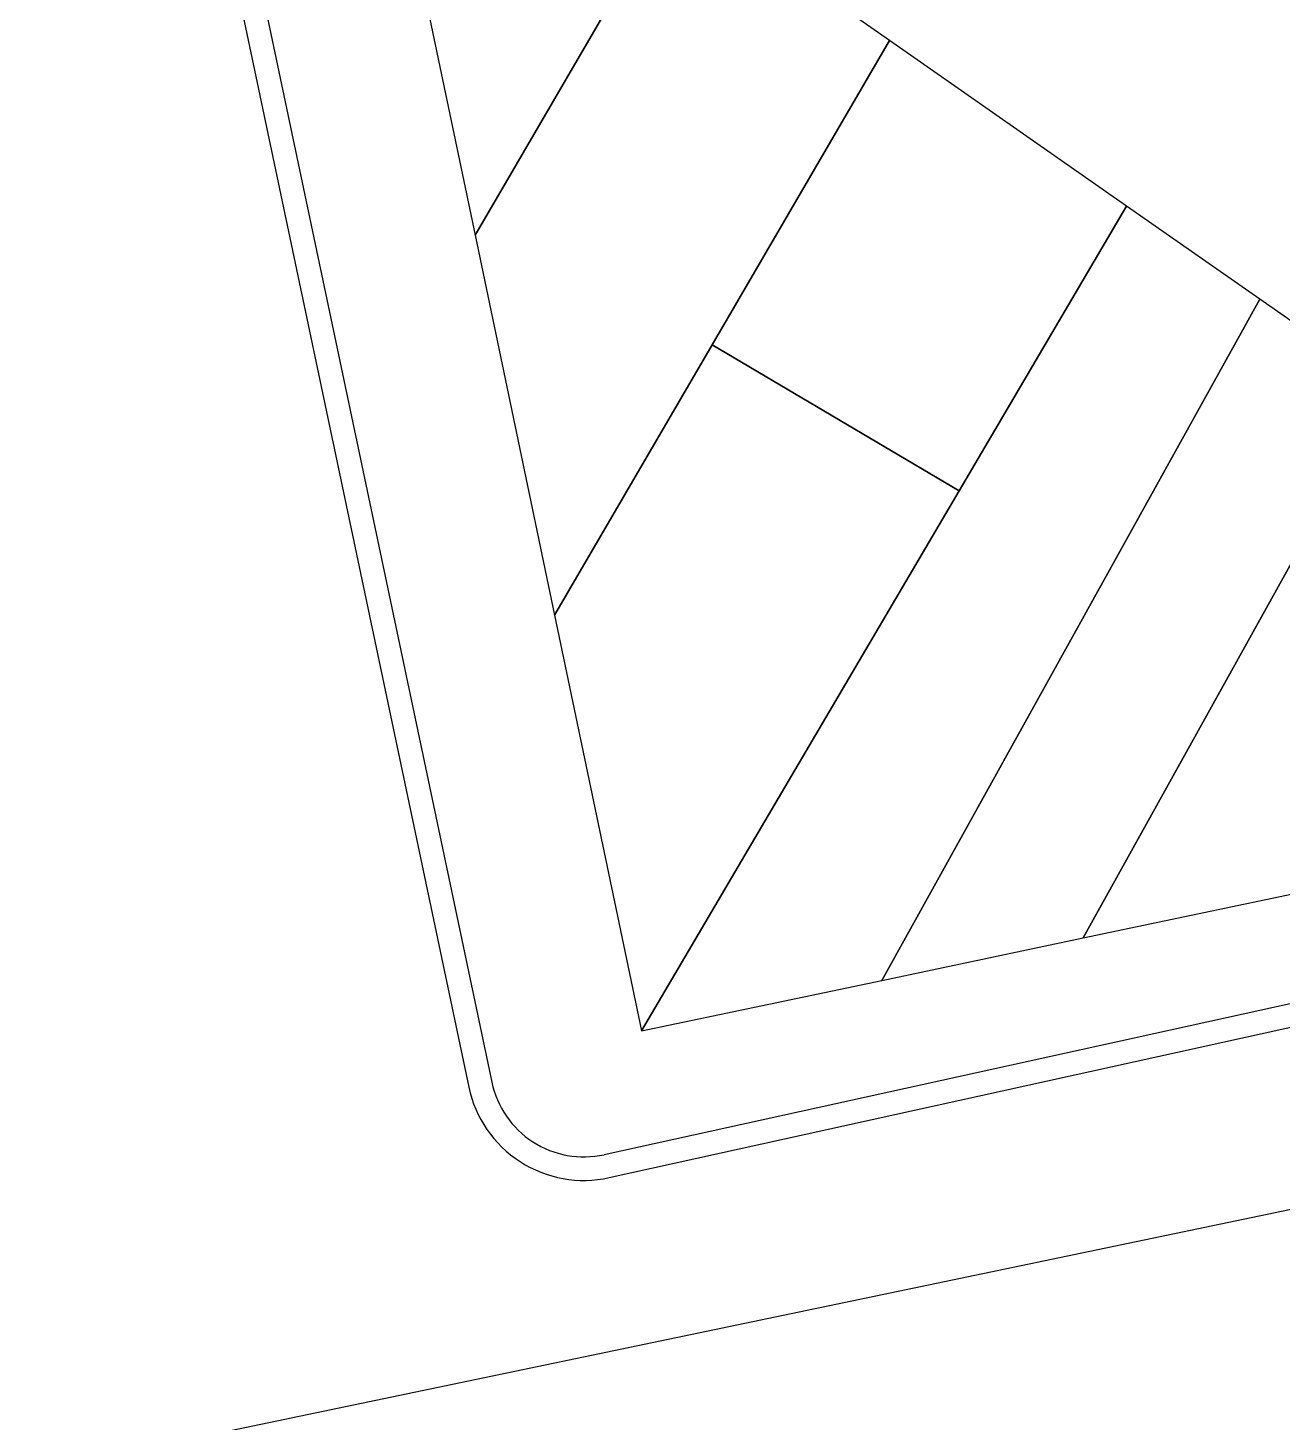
# Model space of a CAD drawing. Header units: metres. Extents: x 263639 to 269142, y 7370519 to 7372711.
# Drawn here: x 268576.6 to 268640.6, y 7371370.2 to 7371441.4 of the extents above; entities that cross this region are included whole.
import ezdxf

# ---------------------------------------------------------------- set-up
doc = ezdxf.new("R2010")
doc.units = ezdxf.units.M
doc.layers.add('LOTE', color=7, linetype='Continuous')

msp = doc.modelspace()

# ---------------------------------------------------------------- linework, layer by layer
for p, q in [((268579.124, 7371487.839), (268600.247, 7371387.584)), ((268605.978, 7371383.887), (268694.259, 7371403.365))]:
    msp.add_line(p, q)
msp.add_lwpolyline([(268374.717, 7371325.513), (268699.281, 7371393.26), (268769.692, 7371419.586), (268827.885, 7371446.527), (268876.127, 7371491.612), (268897.052, 7371525.349), (268910.849, 7371558.416), (268920.449, 7371597.908), (269004.175, 7371836.446)])
msp.add_lwpolyline([(268577.95, 7371487.592), (268599.073, 7371387.337, 0.416998), (268606.237, 7371382.715), (268694.518, 7371402.193, 0.375949), (268699.204, 7371408.56), (268697.714, 7371426.095, 0.299278), (268693.639, 7371431.277), (268642.082, 7371448.526, -0.101913), (268639.988, 7371449.741), (268589.734, 7371494.633, 0.346919), (268582.316, 7371495.088), (268580.4, 7371493.759, 0.30164)], format="xyb", close=True)
msp.add_arc((268604.944, 7371388.574), 4.8, 191.89792, 282.44213)
at = {"layer": 'LOTE', "color": 7}
for points in [[(268593.331, 7371459.758), (268599.391, 7371430.809), (268609.618, 7371448.373), (268593.331, 7371459.758)], [(268609.618, 7371448.373), (268599.391, 7371430.809), (268603.451, 7371411.417), (268611.482, 7371425.21), (268620.528, 7371440.746), (268609.618, 7371448.373)], [(268620.528, 7371440.746), (268611.482, 7371425.21), (268624.096, 7371417.768), (268632.631, 7371432.285), (268620.528, 7371440.746)], [(268632.631, 7371432.285), (268624.096, 7371417.768), (268607.892, 7371390.203), (268620.138, 7371392.783), (268639.425, 7371427.536), (268632.631, 7371432.285)], [(268639.425, 7371427.536), (268620.138, 7371392.783), (268630.422, 7371394.949), (268645.969, 7371422.961), (268639.425, 7371427.536)], [(268607.892, 7371390.203), (268624.096, 7371417.768), (268611.482, 7371425.21), (268603.451, 7371411.417), (268607.892, 7371390.203)], [(268645.969, 7371422.961), (268630.422, 7371394.949), (268647.993, 7371398.65), (268659.272, 7371418.973), (268645.969, 7371422.961)]]:
    msp.add_lwpolyline(points, close=True, dxfattribs=at)

doc.saveas('drawing.dxf')
